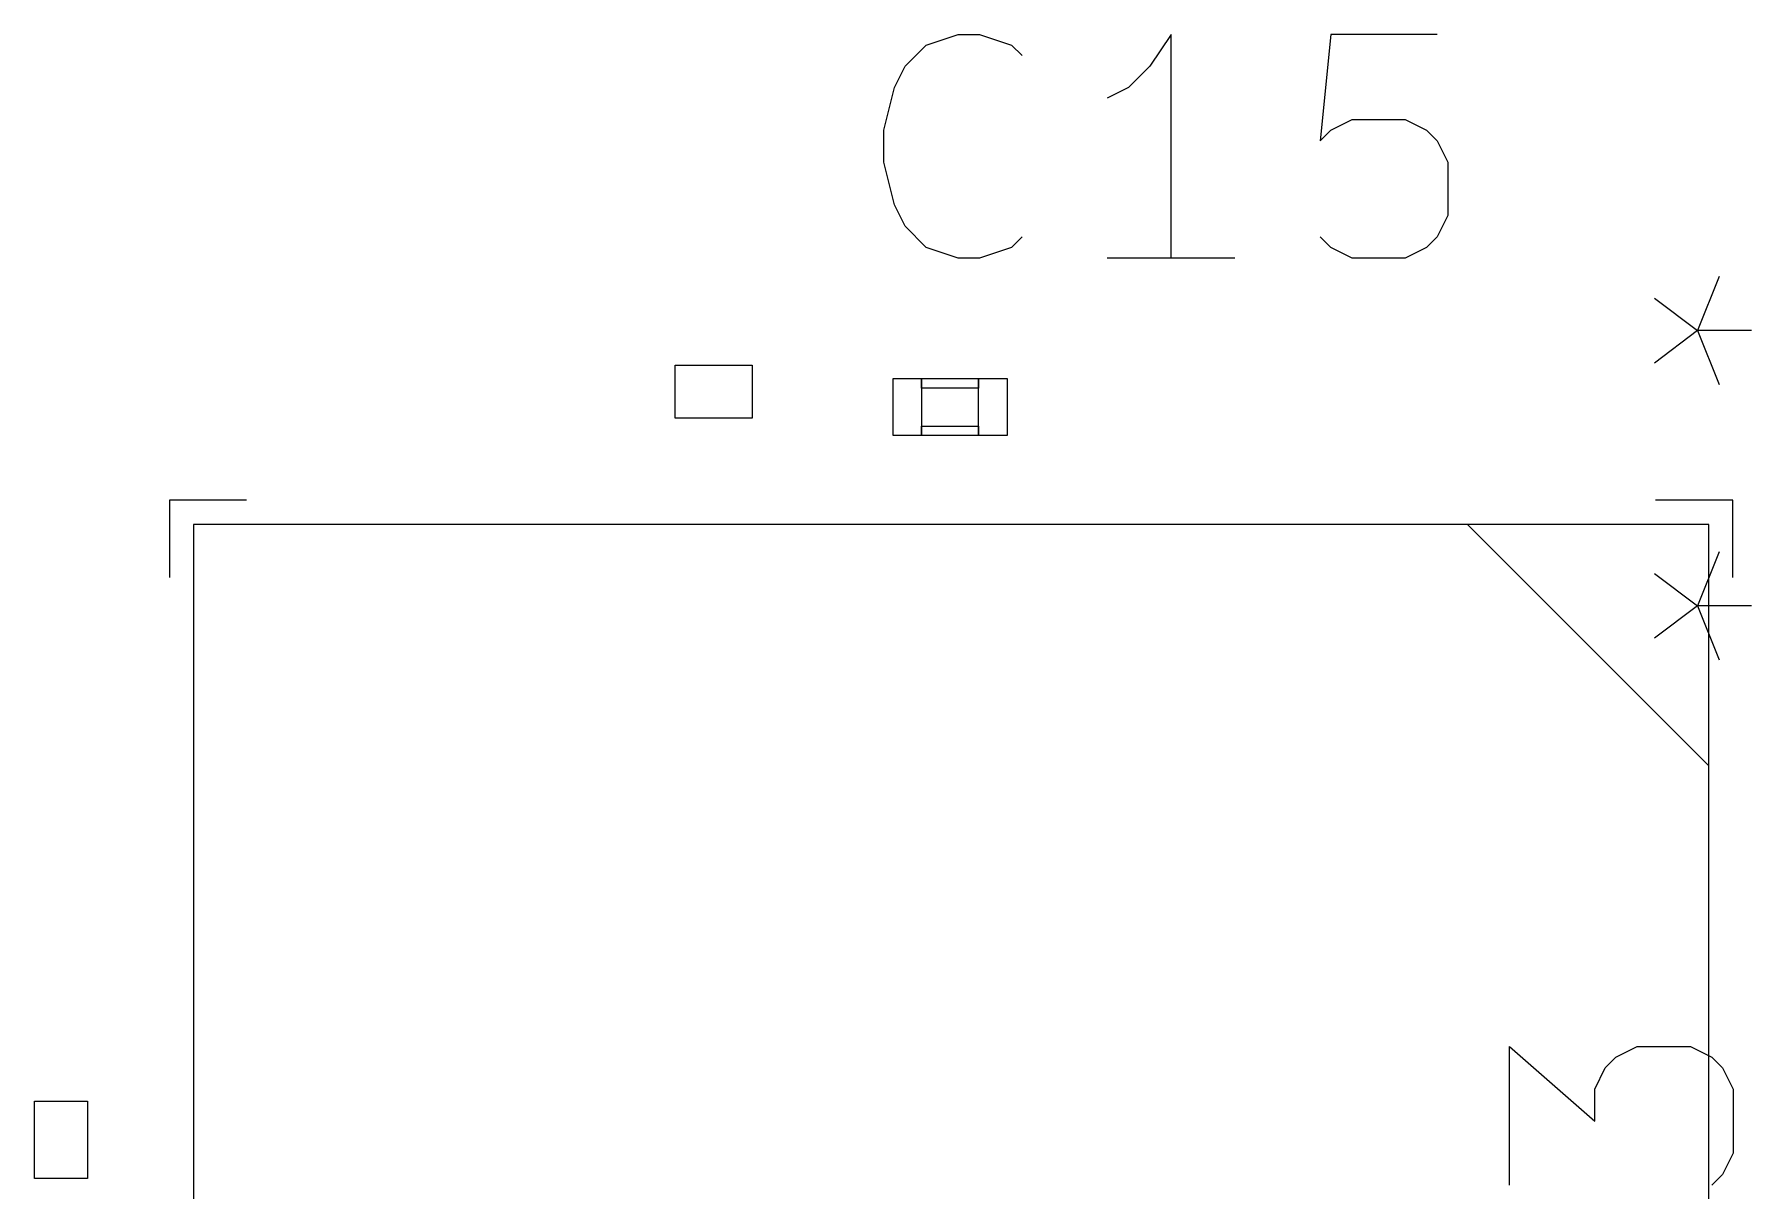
# Model space of a CAD drawing. Header units: millimetres. Extents: x -1 to 260, y -56 to 300.
# Drawn here: x 53.77 to 62.81, y 159.73 to 165.82 of the extents above; entities that cross this region are included whole.
import ezdxf

# ---------------------------------------------------------------- set-up
doc = ezdxf.new("R2010")
doc.units = ezdxf.units.MM
doc.layers.add('F.Fab', color=9, linetype='CONTINUOUS', true_color=0xafafaf)
doc.layers.add('F.Silkscreen', color=41, linetype='CONTINUOUS', true_color=0xf2eda1)

msp = doc.modelspace()

# ---------------------------------------------------------------- linework, layer by layer
at = {"layer": 'F.Fab', "linetype": 'CONTINUOUS'}
for p, q in [((58.295, 163.705), (58.295, 164.005)), ((58.295, 164.005), (58.445, 164.005)), ((58.445, 164.005), (58.445, 163.705)), ((58.445, 163.955), (58.445, 164.005)), ((58.445, 164.005), (58.745, 164.005)), ((58.745, 164.005), (58.745, 163.955)), ((58.745, 163.705), (58.745, 164.005)), ((58.745, 164.005), (58.895, 164.005)), ((58.895, 164.005), (58.895, 163.705)), ((58.745, 163.955), (58.445, 163.955)), ((58.445, 163.705), (58.445, 163.755)), ((58.445, 163.755), (58.745, 163.755)), ((58.745, 163.755), (58.745, 163.705)), ((58.445, 163.705), (58.295, 163.705)), ((58.745, 163.705), (58.445, 163.705)), ((58.895, 163.705), (58.745, 163.705)), ((54.6122, 163.2378), (54.6122, 155.2622)), ((62.5878, 163.2378), (54.6122, 163.2378)), ((55.5012, 163.2378), (55.1964, 163.2378)), ((56.0092, 163.2378), (55.7044, 163.2378)), ((56.4918, 163.2378), (56.2124, 163.2378)), ((56.9998, 163.2378), (56.695, 163.2378)), ((57.5078, 163.2378), (57.203, 163.2378)), ((57.9904, 163.2378), (57.711, 163.2378)), ((58.4984, 163.2378), (58.1936, 163.2378)), ((59.0064, 163.2378), (58.7016, 163.2378)), ((59.489, 163.2378), (59.2096, 163.2378)), ((59.997, 163.2378), (59.6922, 163.2378)), ((60.505, 163.2378), (60.2002, 163.2378)), ((60.9876, 163.2378), (60.7082, 163.2378)), ((61.4956, 163.2378), (61.1908, 163.2378)), ((61.3178, 163.2378), (62.5878, 161.9678)), ((62.0036, 163.2378), (61.6988, 163.2378)), ((62.5878, 155.2622), (62.5878, 163.2378)), ((62.643518, 163.093326), (62.529823, 162.809088)), ((62.302432, 162.97963), (62.529823, 162.809088)), ((62.529823, 162.809088), (62.302432, 162.638545)), ((62.814061, 162.809088), (62.529823, 162.809088)), ((62.529823, 162.809088), (62.643518, 162.524849)), ((54.6122, 162.6536), (54.6122, 162.3488)), ((62.5878, 162.3488), (62.5878, 162.6536)), ((54.6122, 162.1456), (54.6122, 161.8408)), ((62.5878, 161.8408), (62.5878, 162.1456)), ((54.6122, 161.6376), (54.6122, 161.3582)), ((62.5878, 161.3582), (62.5878, 161.6376)), ((54.6122, 161.155), (54.6122, 160.8502)), ((62.5878, 160.8502), (62.5878, 161.155)), ((54.6122, 160.647), (54.6122, 160.3422)), ((62.5878, 160.3422), (62.5878, 160.647)), ((54.6122, 160.139), (54.6122, 159.8596)), ((62.5878, 159.8596), (62.5878, 160.139))]:
    msp.add_line(p, q, dxfattribs=at)
at = {"layer": 'F.Silkscreen', "linetype": 'CONTINUOUS'}
for p, q in [((58.469695, 165.759347), (58.63777, 165.815372)), ((58.63777, 165.815372), (58.74982, 165.815372)), ((58.74982, 165.815372), (58.917896, 165.759347)), ((59.758273, 165.815372), (59.646223, 165.647297)), ((59.758273, 164.638844), (59.758273, 165.815372)), ((60.59865, 165.815372), (60.542625, 165.255121)), ((61.158902, 165.815372), (60.59865, 165.815372)), ((58.357644, 165.647297), (58.469695, 165.759347)), ((58.917896, 165.759347), (58.973921, 165.703322)), ((58.301619, 165.535247), (58.357644, 165.647297)), ((59.646223, 165.647297), (59.534172, 165.535247)), ((58.245594, 165.311146), (58.301619, 165.535247)), ((59.534172, 165.535247), (59.422122, 165.479222)), ((60.59865, 165.311146), (60.710701, 165.367171)), ((60.710701, 165.367171), (60.990826, 165.367171)), ((60.990826, 165.367171), (61.102877, 165.311146)), ((58.245594, 165.143071), (58.245594, 165.311146)), ((60.542625, 165.255121), (60.59865, 165.311146)), ((61.102877, 165.311146), (61.158902, 165.255121)), ((61.158902, 165.255121), (61.214927, 165.143071)), ((58.301619, 164.91897), (58.245594, 165.143071)), ((61.214927, 165.143071), (61.214927, 164.862945)), ((58.357644, 164.80692), (58.301619, 164.91897)), ((58.469695, 164.69487), (58.357644, 164.80692)), ((61.214927, 164.862945), (61.158902, 164.750895)), ((58.973921, 164.750895), (58.917896, 164.69487)), ((60.59865, 164.69487), (60.542625, 164.750895)), ((61.158902, 164.750895), (61.102877, 164.69487)), ((58.63777, 164.638844), (58.469695, 164.69487)), ((58.74982, 164.638844), (58.63777, 164.638844)), ((58.917896, 164.69487), (58.74982, 164.638844)), ((60.094424, 164.638844), (59.422122, 164.638844)), ((60.710701, 164.638844), (60.59865, 164.69487)), ((60.990826, 164.638844), (60.710701, 164.638844)), ((61.102877, 164.69487), (60.990826, 164.638844)), ((62.643518, 164.541126), (62.529823, 164.256888)), ((62.302432, 164.42743), (62.529823, 164.256888)), ((62.529823, 164.256888), (62.302432, 164.086345)), ((62.814061, 164.256888), (62.529823, 164.256888)), ((62.529823, 164.256888), (62.643518, 163.972649)), ((57.1468, 163.7961), (57.1468, 164.0755)), ((57.1468, 164.0755), (57.5532, 164.0755)), ((57.5532, 164.0755), (57.5532, 163.7961)), ((57.5532, 163.7961), (57.1468, 163.7961)), ((54.4852, 163.3648), (54.4852, 162.9584)), ((54.8916, 163.3648), (54.4852, 163.3648)), ((62.7148, 163.3648), (62.3084, 163.3648)), ((62.7148, 162.9584), (62.7148, 163.3648)), ((61.539627, 159.762103), (61.539627, 160.49043)), ((61.539627, 160.49043), (61.987828, 160.098254)), ((62.099878, 160.434405), (62.211928, 160.49043)), ((62.211928, 160.49043), (62.492054, 160.49043)), ((62.492054, 160.49043), (62.604104, 160.434405)), ((61.987828, 160.266329), (62.043853, 160.37838)), ((62.043853, 160.37838), (62.099878, 160.434405)), ((62.604104, 160.434405), (62.66013, 160.37838)), ((62.66013, 160.37838), (62.716155, 160.266329)), ((53.7745, 159.7968), (53.7745, 160.2032)), ((53.7745, 160.2032), (54.0539, 160.2032)), ((54.0539, 160.2032), (54.0539, 159.7968)), ((61.987828, 160.098254), (61.987828, 160.266329)), ((62.716155, 160.266329), (62.716155, 159.930178)), ((62.716155, 159.930178), (62.66013, 159.818128)), ((54.0539, 159.7968), (53.7745, 159.7968)), ((62.66013, 159.818128), (62.604104, 159.762103))]:
    msp.add_line(p, q, dxfattribs=at)

doc.saveas('drawing.dxf')
